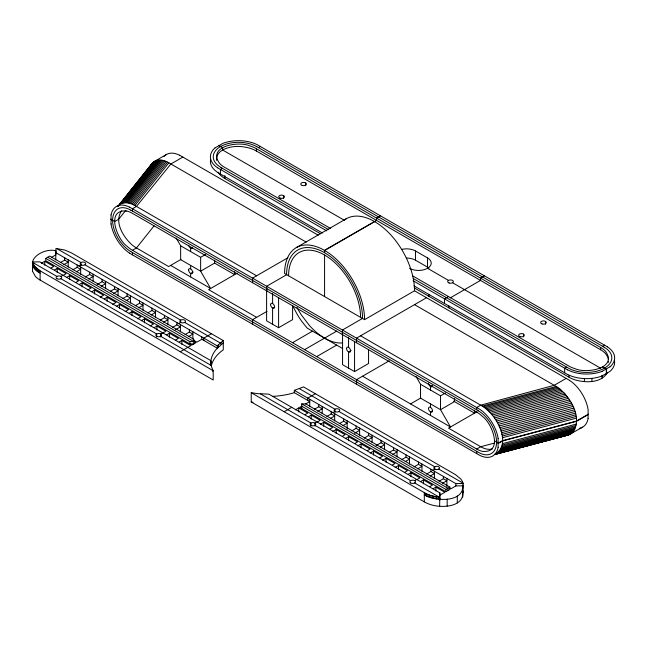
<?xml version="1.0" encoding="UTF-8"?>
<svg xmlns="http://www.w3.org/2000/svg" width="647" height="647" viewBox="0 0 647 647"><rect width="100%" height="100%" fill="white"/><g stroke="black" fill="none" stroke-linecap="round" stroke-linejoin="round"><path stroke-width="0.97" d="M439.637 506.261L439.871 492.86L268.877 394.144L257.878 393.667L251.222 392.721L251.222 401.949L424.303 501.878A27.174 15.69 0 0 0 430.716 504.628C441.383 508.283 464.206 507.305 462.856 491.849M424.303 501.878L424.303 492.65L251.222 392.721M462.856 484.918C464.222 502.654 436.167 501.328 425.475 495.594L425.475 493.289L424.303 492.65M426.705 496.184L426.713 493.879L425.475 493.289M427.99 496.742L427.999 494.437L426.713 493.879M429.333 497.244L429.341 494.939L427.999 494.437M430.716 497.705L430.724 495.4L429.341 494.939M432.147 498.109L432.147 495.804L430.724 495.4M433.603 498.465L433.603 496.16L432.147 495.804M435.083 498.764L435.091 496.459L433.603 496.16M436.588 499.015L436.596 496.71L435.091 496.459M438.108 499.209L438.116 496.896L436.596 496.71M447.158 506.075L447.174 499.136M457.283 502.913L457.3 495.982M462.524 483.277L462.524 481.74L460.963 479.168L455.488 474.639L303.508 386.898L294.32 390.359L294.32 392.672L309.751 401.585L305.586 403.987M462.751 497.074L462.767 490.135M463.082 492.731L463.09 483.495L462.524 481.74M439.628 499.338L439.871 492.86M55.731 259.868L55.957 248.44L64.878 250.082L71.291 252.831L223.28 340.581L223.28 349.809L221.015 351.523A57.106 32.973 0 0 0 211.553 364.706M111.066 223.975L111.066 214.958M582.51 427.198L568.527 434.962L494.559 454.582C513.176 443.923 495.942 413.926 482.282 406.09L360.557 335.809M496.556 453.749L570.517 434.129C585.284 420.485 570.015 395.091 556.25 386.469L414.533 304.648M569.53 380.396A28.5 16.458 60 0 1 588.107 409.575L588.058 418.577M126.747 211.035A27.716 16.005 60 0 1 132.465 213.356L476.71 412.107A27.716 16.005 60 0 1 482.427 416.385C492.254 423.3 503.722 453.49 482.427 451.355A27.716 16.005 60 0 1 476.71 449.034L132.465 250.284A27.716 16.005 60 0 1 126.747 246.006C116.913 239.091 105.445 208.9 126.747 211.035M210.833 365.426L210.898 360.63A57.106 32.973 0 0 1 216.033 349.574L223.28 342.886M210.679 361.196L210.728 360.565L39.742 261.849L32.512 261.978L32.52 271.214L35.35 276.366A27.174 15.69 0 0 0 40.114 280.07L213.195 379.999L213.195 370.763L211.553 366.922L210.679 361.196L210.687 363.509M342.328 334.523L342.481 329.994L362.466 318.445M498.101 447.433L498.101 438.415M32.585 267.721L32.52 271.214M608.326 362.425L608.503 361.536M607.509 372.437C601.346 383.202 586.036 382.927 575.474 379.999A27.174 15.69 0 0 1 569.061 377.241L414.226 287.858M150.201 166.279L151.374 164.249M118.021 206.158L152.077 163.368L154.593 161.321L166.586 154.398M118.021 206.336L152.846 162.583M119.363 205.026L153.687 161.904M119.703 204.606L154.593 161.321C159.13 158.839 164.653 160.367 168.859 162.818L306.225 242.124M120.609 204.031L121.579 203.554L155.563 160.852M121.579 203.554L122.598 203.19L156.582 160.488M122.598 203.19L123.674 202.932L157.658 160.23M123.674 202.932L124.798 202.786L158.782 160.084M124.798 202.786L125.971 202.746L159.955 160.044M125.971 202.746L127.176 202.818L161.16 160.116M127.176 202.818L128.413 203.004L162.397 160.302M128.413 203.004L129.683 203.295L163.667 160.593M125.599 210.542L118.676 219.244L114.673 221.549L110.677 219.09M129.683 203.295L130.969 203.7L164.953 160.998M130.969 203.7L132.271 204.209L166.255 161.507M132.271 204.209L133.589 204.824L167.573 162.114M133.589 204.824L134.875 205.52L168.859 162.818M154.083 225.835L136.46 247.979L132.465 250.284M193.582 340.282L196.842 342.166L201.84 339.279L217.279 348.191L217.279 345.886L223.28 340.581M121.668 210.712C114.058 221.428 122.647 235.775 130.743 243.701A27.716 16.005 60 0 0 136.46 247.979L168.649 266.564L180.925 259.471M118.094 206.07L118.862 205.293M215.111 147.856L222.916 143.351A28.5 16.458 0 0 1 257.441 144.815L607.476 346.849M609.959 366.8L602.147 371.313M412.697 275.897L568.664 365.935A27.716 16.005 0 0 0 575.232 368.75C586.133 373.804 618.014 368.636 605.519 351.264A27.716 16.005 0 0 0 600.642 347.471L256.406 148.721A27.716 16.005 0 0 0 249.839 145.915C238.929 140.86 207.048 146.02 219.551 163.4A27.716 16.005 0 0 0 224.42 167.185L330.698 228.553M602.147 375.931L609.959 371.418A28.5 16.458 0 0 0 614.375 360.161M211.432 333.739L203.837 338.122L203.837 340.435M284.17 411.743L291.757 407.351M182.891 157.059L170.897 163.99L136.46 206.433L132.465 208.738L132.465 211.043M45.735 258.388L49.73 256.075L193.849 339.279L193.849 343.897L189.846 343.897L189.846 341.592L45.735 258.388L45.735 260.692L191.844 345.053L195.847 342.74L47.732 257.231M41.408 263.192L44.74 261.275L53.717 266.459L51.048 267.995M51.566 257.328L55.731 254.926L55.982 250.745C42.128 247.243 20.866 262.658 40.114 273.147L40.114 280.07M222.422 168.341L220.417 169.498L220.417 174.116M258.404 147.573L260.401 146.416M60.381 262.609L64.708 260.11L68.194 262.124L63.867 264.623M54.534 270.009L57.203 268.473L66.18 273.657L63.519 275.193M60.907 276.406L62.929 275.234M78.918 266.006L80.948 264.833M72.844 269.807L77.179 267.308L80.665 269.322L76.33 271.821M67.005 277.207L69.666 275.662L78.651 280.847L75.982 282.391M85.315 277.005L89.642 274.506L93.128 276.52L88.801 279.019M79.468 284.405L82.137 282.86L91.114 288.044L87.782 289.969M97.115 284.583L102.113 281.704L105.598 283.709L101.264 286.217M91.939 291.603L94.599 290.058L103.585 295.242L100.253 297.167M110.411 291.304L114.576 288.902L118.061 290.907L113.735 293.414M104.402 298.801L107.07 297.256L116.048 302.44L112.715 304.365M122.881 298.502L127.047 296.091L130.532 298.105L126.197 300.612M170.646 265.407L210.631 288.489L200.635 271.182L200.635 257.328L205.633 254.449M116.872 305.999L119.533 304.454L128.518 309.638L125.186 311.563M193.21 272.007L190.639 273.487L190.639 276.948M135.344 305.699L139.509 303.289L142.995 305.303L138.668 307.81M234.618 271.635L234.618 274.643L214.626 263.103L200.635 271.182L180.642 259.641L180.642 245.787L176.146 237.999M129.335 313.188L132.004 311.652L140.981 316.836L137.649 318.761M147.807 312.897L151.972 310.487L155.466 312.501L151.131 315M141.806 320.386L144.467 318.85L153.444 324.034L150.112 325.959M237.223 273.139L208.633 289.646L256.608 317.345M160.278 320.095L164.443 317.685L167.929 319.699L163.602 322.198M154.269 327.584L156.938 326.048L165.915 331.232L162.583 333.156M296.302 247.599L346.274 218.751M287.947 257.7L252.605 278.105L252.605 282.723M162.664 332.817L160.658 333.973L160.658 336.941M178.653 323.581L180.659 322.424A2.831 1.634 0 0 0 185.39 321.696A2.831 1.634 0 0 0 181.92 319.699A2.831 1.634 0 0 0 180.659 322.424M172.741 327.293L176.906 324.883L180.4 326.897L175.402 329.784M166.732 334.782L169.401 333.245L178.378 338.43L175.717 339.966M380.549 215.783L376.546 218.088L376.546 220.401L324.487 250.357L321.09 248.569A56.548 32.649 60 0 0 284.591 273.487L364.56 319.658L414.533 290.802L569.538 380.339M414.533 290.802A56.548 32.649 60 0 0 378.034 223.733L374.637 221.606L324.665 250.454L324.576 252.71A53.717 31.016 60 0 1 362.555 318.502M286.678 274.692L266.685 286.233L266.839 290.94M185.042 334.58L189.377 332.081L192.863 334.095L188.528 336.594M179.203 341.98L181.864 340.443L190.849 345.627L180.246 351.742M267.017 311.336L252.605 319.65L252.605 324.268M274.312 307.123L272.597 308.109L272.597 324.268M266.604 289.864L266.604 320.807L278.598 327.73L292.59 319.65L292.59 305.74L297.596 315.016A42.217 24.376 60 0 0 303.079 323.047L307.188 328.086L341.956 348.159M292.517 342.7L312.509 331.151M304.583 349.663L336.634 331.159M316.65 356.626L336.642 345.086M426.527 297.725L356.562 338.122L356.562 342.74M351.135 350.488L348.563 351.968L348.563 368.127M448.517 296.569L444.513 298.882L444.513 303.5M484.498 275.8L480.503 278.105L480.503 280.41L450.199 297.911M342.562 333.723L342.562 364.665L354.564 371.588L368.555 363.509L368.555 349.534M295.428 409.85L298.76 407.925L307.737 413.109L305.069 414.654M389.292 360.775L356.562 379.668L356.562 384.286M314.402 409.268L318.728 406.769L322.214 408.775L317.887 411.282M308.554 416.668L311.223 415.123L320.2 420.307L317.54 421.852M316.949 421.893L314.943 423.049L314.943 426.017M332.938 412.665L334.944 411.5M326.864 416.466L331.199 413.959L334.685 415.972L330.52 418.383M320.354 424.246L323.686 422.321L332.671 427.505L330.002 429.05M339.335 423.664L343.662 421.157L347.148 423.17L342.983 425.58M332.825 431.444L336.157 429.519L345.134 434.703L342.473 436.248M351.798 430.862L356.133 428.354L359.619 430.368L354.621 433.255M432.236 385.604L430.522 386.591L430.522 390.06M345.288 438.642L348.62 436.717L357.605 441.901L354.936 443.438M410.53 403.906L420.817 397.97M364.269 438.059L368.596 435.552L372.082 437.566L367.084 440.453M362.555 376.206L450.514 426.988L440.518 409.68L440.518 395.827L445.516 392.939M357.759 445.84L361.091 443.915L370.068 449.099L367.399 450.636M432.236 410.999L430.522 411.985L430.522 415.447M376.069 445.637L381.067 442.75L384.553 444.764L380.387 447.166M370.221 453.037L373.554 451.113L382.539 456.297L379.87 457.833M389.195 452.447L393.53 449.948L397.015 451.962L392.85 454.364M382.692 460.235L386.024 458.311L395.002 463.495L392.333 465.031M477.114 411.638L448.517 428.144L480.705 446.729A27.716 16.005 60 0 0 486.423 449.05L489.601 449.39L492.432 448.913M401.666 459.645L405.993 457.146L409.486 459.16L405.321 461.562M566.667 367.092L564.661 368.248L564.661 372.866M602.648 346.315L604.646 345.166M395.155 467.433L398.487 465.508L407.464 470.692L404.804 472.229M566.214 378.374L554.22 385.297L480.705 405.176L476.71 407.489L476.71 409.794M414.129 466.843L418.463 464.344L421.949 466.358L417.614 468.857M408.289 474.243L410.958 472.706L419.935 477.89L417.266 479.427M414.654 480.64L416.676 479.476M432.673 470.24L434.695 469.075M426.599 474.041L430.926 471.542L434.412 473.555L430.085 476.055M476.71 449.034L480.705 446.729L494.332 443.114M420.752 481.441L423.421 479.904L432.398 485.088L429.737 486.625M439.062 481.239L443.397 478.74L446.883 480.753L442.548 483.252M433.223 488.639L435.884 487.102L444.869 492.286L439.871 495.173M445.864 489.399L449.867 487.094L449.867 489.399L445.864 491.704L299.755 407.351L301.753 406.195L445.864 489.399L445.864 491.704M463.098 485.792L455.86 485.937L450.862 488.825L449.228 487.878M588.447 414.137L576.453 421.06L502.484 440.68L498.489 442.993L494.494 440.842M588.447 414.444L576.453 421.367L502.484 440.987L498.489 443.3L496.492 441.99M315.356 393.732L307.754 398.115L307.754 400.428M294.32 392.672L291.926 393.392A57.106 32.973 0 0 1 272.767 396.352M482.282 406.09L556.25 386.469M483.576 406.882L557.536 387.262M484.894 407.788L558.854 388.168M486.196 408.791L560.165 389.171M487.482 409.875L561.45 390.254M488.752 411.047L562.712 391.427M489.989 412.293L563.958 392.672M491.194 413.611L565.163 393.991M492.359 414.994L566.327 395.374M493.483 416.442L567.451 396.821M494.559 417.938L568.527 398.317M495.586 419.491L569.554 399.87M496.556 421.076L570.517 401.455M497.462 422.701L571.422 403.081M498.303 424.359L572.263 404.739M499.072 426.025L573.04 406.405M499.775 427.716L573.735 408.095M500.398 429.414L574.366 409.794M500.948 431.104L574.908 411.484M501.417 432.786L575.377 413.166M501.797 434.461L575.765 414.84M502.104 436.102L576.065 416.482M502.323 437.76L576.291 418.14M502.323 443.721L576.291 424.1M502.104 445.12L576.065 425.5M501.797 446.422L575.765 426.802M501.417 447.643L575.377 428.023M500.948 448.792L574.908 429.171M500.398 449.851L574.366 430.231M499.775 450.822L573.735 431.201M499.072 451.703L573.04 432.083M498.303 452.488L572.263 432.867M497.462 453.167L571.422 433.547M497.033 453.474L499.953 452.706M504.822 451.412L527.2 445.476M529.149 444.958L536.937 442.896M538.886 442.378L546.666 440.308M548.616 439.798L556.404 437.728M558.345 437.21L564.184 435.666M494.308 454.477L568.527 434.962M494.462 454.582L569.554 434.598M565.163 435.407L566.327 435.366M342.562 342.942L339.78 343.007A50.887 29.382 60 0 1 309.371 325.449L301.445 315.049A50.887 29.382 60 0 1 297.013 307.365M294.32 390.359L455.86 483.632L463.09 483.495M189.846 341.592L193.849 341.592M301.753 408.508L301.753 403.89L305.756 403.89L449.867 487.094M438.116 496.896L439.645 497.033M251.222 401.949L253.009 402.272M110.677 219.398L112.675 220.401M218.5 145.462L222.625 147.686L222.625 149.999C218.937 151.972 215.677 156.024 216.656 160.432M602.446 366.97L606.571 369.202L606.571 373.82M179.567 155.191L318.219 235.193M129.594 207.129L479.581 409.195A28.5 16.458 60 0 1 498.15 438.431M567.581 369.882L413.069 280.725M567.581 374.5L413.943 285.845M424.303 494.955L425.475 495.594M256.851 146.675L604.193 347.213M343.969 220.053L222.625 149.999C230.906 145.559 240.983 145.648 249.839 148.22A27.716 16.005 0 0 1 256.398 151.034L600.651 349.776A27.716 16.005 0 0 1 605.519 353.569L607.832 357.039L608.544 359.748M374.637 221.606L371.063 219.713A56.548 32.649 60 0 0 343.921 220.36M401.666 249.394A12.722 7.343 0 0 1 415.528 250.979L427.521 257.91A12.722 7.343 0 0 1 427.521 268.295L448.517 280.41M406.534 258.064A12.722 7.343 0 0 1 415.528 260.215L427.521 267.138A12.722 7.343 0 0 1 428.953 268.125M452.512 282.723L600.699 368.272M220.87 167.452L328.741 229.725M413.32 278.558L568.212 367.989A25.645 14.808 0 0 0 604.524 368.175A25.645 14.808 0 0 0 604.12 347.253M326.743 230.882L217.594 167.816M322.416 233.001L217.594 172.434M218.217 172.28L220.061 174.795A27.174 15.69 0 0 0 224.824 178.499L320.588 233.793M134.875 205.52L256.608 275.8M130.912 210.154L478.254 410.691M453.644 401.1L474.502 413.142L474.502 410.125M180.642 245.787L200.635 257.328M416.029 376.497L420.526 384.286L440.518 395.827M130.912 251.699L478.254 452.237A25.645 14.808 60 0 0 496.581 442.047A25.645 14.808 60 0 0 478.254 410.78M56.669 248.505L80.948 262.528L80.948 265.496M84.943 264.833L180.659 320.119L180.659 322.093M184.654 322.424L220.247 342.983M299.343 388.645L334.944 409.195L334.944 412.163M338.939 411.5L434.695 466.762L434.695 469.73M438.69 469.075L462.977 483.091M55.731 252.613L217.279 345.886M301.753 403.89L447.87 488.242L447.87 490.555M32.617 262.391L56.904 276.406M60.907 278.711L156.655 333.973L156.655 336.941M160.658 336.278L211.221 365.466M260.393 393.861L310.948 423.049L310.948 426.017M314.943 425.362L410.659 480.64M414.654 482.953L438.933 496.969M32.512 261.978L34.639 266.305L40.106 270.834L213.195 370.763M129.594 253.195L479.581 455.262A28.5 16.458 60 0 0 498.15 447.473M604.444 368.127L606.304 369.356L606.304 373.974M218.759 145.308L220.627 146.529A25.645 14.808 0 0 1 256.778 146.715M221.007 342.287L221.015 344.592M218.33 344.714L218.338 347.018M212.628 369.728L212.628 371.273M210.898 364.067L210.906 365.612M40.106 270.834L40.114 273.147M39.006 270.155L39.006 272.468M37.971 269.443L37.979 271.756M37.016 268.699L37.025 271.012M36.143 267.931L36.143 270.236M35.35 267.13L35.35 269.443M34.639 266.305L34.647 268.618M34.024 265.464L34.032 267.777M33.507 264.607L33.507 266.92M33.078 263.741L33.078 266.046M32.746 262.86L32.746 265.173M602.042 375.317L602.042 378.285M600.651 347.471L600.651 349.776M591.916 378.471L591.916 381.439M584.395 378.665L584.395 381.633M569.061 375.268L569.061 377.25M545.47 321.389L545.47 324.155M523.48 334.078L523.48 336.852M476.71 451.347L476.71 453.652M455.86 483.632L455.86 485.937M454.509 398.633L454.509 401.601L440.518 409.68L420.526 398.14L420.526 384.286M448.913 305.902L448.913 307.883M446.883 478.44L446.883 486.69M443.397 476.435L443.397 478.74M439.871 498.141L439.871 500.115M435.884 487.102L435.884 491.057M434.412 471.251L434.412 478.505M430.926 469.237L430.926 471.542M430.522 403.906L430.522 407.367M428.921 294.361L428.921 296.334M427.521 257.91L427.521 267.138M423.421 479.904L423.421 483.859M421.949 464.053L421.949 471.307M418.463 462.039L418.463 464.344M415.528 250.979L415.528 260.215M410.958 472.706L410.958 476.661M409.486 456.855L409.486 464.109M405.993 454.841L405.993 457.146M398.487 465.508L398.487 469.463M397.015 449.657L397.015 456.911M393.53 447.643L393.53 449.948M386.024 458.311L386.024 462.265M384.553 442.459L384.553 449.714M381.067 440.445L381.067 442.75M373.554 451.113L373.554 455.067M372.082 435.261L372.082 442.516M368.596 433.247L368.596 435.552M361.091 443.915L361.091 447.87M359.619 428.063L359.619 435.318M356.133 426.049L356.133 428.354M354.564 341.648L354.564 371.588M348.563 337.257L348.563 347.35M348.62 436.717L348.62 440.672M347.148 420.865L347.148 429.107M343.662 418.852L343.662 421.157M336.157 429.519L336.157 433.482M334.685 413.668L334.685 420.922M331.199 411.654L331.199 413.959M288.594 275.8A50.887 29.382 60 0 1 324.576 255.023L324.576 296.569M323.686 422.321L323.686 426.284M322.214 406.47L322.214 413.724M318.728 404.456L318.728 406.769M311.223 415.123L311.223 419.086M309.751 399.272L309.751 406.526M305.586 182.891L305.586 185.657M298.76 407.925L298.76 411.888M283.596 195.588L283.596 198.354M278.598 297.79L278.598 327.73M272.597 293.398L272.597 303.5M256.406 148.721L256.406 151.034M224.824 175.531L224.824 178.499M214.626 260.134L214.626 263.103M210.728 360.565L210.728 362.878M201.84 336.974L201.84 339.279M192.863 331.79L192.863 339.044M188.706 245.27A2.831 1.634 60 0 0 190.639 248.1L190.639 251.562M190.639 265.407L190.639 268.869M189.377 329.776L189.377 332.081M181.864 340.443L181.864 344.398M180.4 324.592L180.4 331.846M176.906 322.578L176.906 324.883M169.401 333.245L169.401 337.2M167.929 317.394L167.929 324.648M164.443 315.38L164.443 317.685M156.938 326.048L156.938 330.002M155.466 310.196L155.466 317.451M151.972 308.182L151.972 310.487M144.467 318.85L144.467 322.804M142.995 302.998L142.995 310.253M139.509 300.984L139.509 303.289M132.465 252.597L132.465 254.902M132.004 311.652L132.004 315.615M130.532 295.8L130.532 303.055M127.047 293.787L127.047 296.091M119.533 304.454L119.533 308.417M118.061 288.602L118.061 295.857M114.576 286.589L114.576 288.902M107.07 297.256L107.07 301.219M105.598 281.405L105.598 288.659M102.113 279.391L102.113 281.704M94.599 290.058L94.599 294.021M93.128 274.207L93.128 281.461M89.642 272.193L89.642 274.506M82.137 282.86L82.137 286.823M80.665 267.009L80.665 274.263M77.179 264.995L77.179 267.308M69.666 275.662L69.666 279.625M68.194 259.811L68.194 267.065M64.708 257.797L64.708 260.11M57.203 268.473L57.203 272.427M44.74 261.275L44.74 265.23M220.942 167.403A25.645 14.808 0 0 1 220.538 146.481M217.651 167.791A28.5 16.458 0 0 1 215.047 147.831M217.651 172.401A28.5 16.458 0 0 1 210.623 159.445M602.187 375.964A28.5 16.458 0 0 1 567.629 374.459M602.187 371.346A28.5 16.458 0 0 1 567.629 369.849M607.42 346.873A28.5 16.458 0 0 1 610.016 366.825M427.521 268.295A12.722 7.343 0 0 1 409.535 268.295M130.912 210.243A25.645 14.808 60 0 0 112.586 220.344A25.645 14.808 60 0 0 130.912 251.61M286.589 274.643A53.717 31.016 60 0 1 324.576 252.71L324.487 250.357L328.061 252.589A56.548 32.649 60 0 1 364.56 319.658M324.576 255.023A50.887 29.382 60 0 1 360.557 317.345M432.455 386A2.831 1.634 60 0 1 430.263 386.421A2.831 1.634 60 0 1 428.524 383.129M192.571 247.502A2.831 1.634 60 0 1 190.639 248.1M588.107 418.617A28.5 16.458 60 0 1 579.445 428.29M164.063 156.428A28.5 16.458 60 0 1 179.567 155.256M129.594 253.139A28.5 16.458 60 0 1 111.017 223.959M111.017 214.917A28.5 16.458 60 0 1 129.594 207.194M280.183 198.152A2.831 1.634 0 0 0 284.421 196.737A2.831 1.634 0 0 0 280.183 195.321A2.831 1.634 0 0 0 280.183 198.152M302.173 185.454A2.831 1.634 0 0 0 306.411 184.039A2.831 1.634 0 0 0 302.173 182.632A2.831 1.634 0 0 0 302.173 185.454M542.057 323.953A2.831 1.634 0 0 0 546.294 322.538A2.831 1.634 0 0 0 542.057 321.122A2.831 1.634 0 0 0 542.057 323.953M520.067 336.65A2.831 1.634 0 0 0 524.305 335.235A2.831 1.634 0 0 0 520.067 333.82A2.831 1.634 0 0 0 520.067 336.65M449.099 282.982A2.831 1.634 0 0 0 453.345 281.566A2.831 1.634 0 0 0 449.099 280.151A2.831 1.634 0 0 0 449.099 282.982M428.524 408.524A2.831 1.634 60 0 0 431.525 412.252A2.831 1.634 60 0 0 431.525 408.257A2.831 1.634 60 0 0 428.524 408.524M188.641 270.025A2.831 1.634 60 0 0 191.641 273.754A2.831 1.634 60 0 0 191.641 269.759A2.831 1.634 60 0 0 188.641 270.025M346.566 348.507A2.831 1.634 60 0 0 349.566 352.235A2.831 1.634 60 0 0 349.566 348.24A2.831 1.634 60 0 0 346.566 348.507M270.6 304.648A2.831 1.634 60 0 0 273.6 308.384A2.831 1.634 60 0 0 273.6 304.381A2.831 1.634 60 0 0 270.6 304.648M435.277 469.334A2.831 1.634 0 0 0 439.523 467.918A2.831 1.634 0 0 0 435.277 466.503A2.831 1.634 0 0 0 435.277 469.334M410.659 482.953A2.831 1.634 0 0 0 415.39 482.217A2.831 1.634 0 0 0 411.929 480.22A2.831 1.634 0 0 0 410.659 482.953M311.53 425.621A2.831 1.634 0 0 0 315.776 424.206A2.831 1.634 0 0 0 311.53 422.79A2.831 1.634 0 0 0 311.53 425.621M335.526 411.767A2.831 1.634 0 0 0 339.772 410.352A2.831 1.634 0 0 0 335.526 408.936A2.831 1.634 0 0 0 335.526 411.767M81.53 265.092A2.831 1.634 0 0 0 85.768 263.685A2.831 1.634 0 0 0 81.53 262.27A2.831 1.634 0 0 0 81.53 265.092M56.904 278.711A2.831 1.634 0 0 0 61.635 277.984A2.831 1.634 0 0 0 58.173 275.986A2.831 1.634 0 0 0 56.904 278.711M156.655 336.278A2.831 1.634 0 0 0 161.386 335.55A2.831 1.634 0 0 0 157.925 333.553A2.831 1.634 0 0 0 156.655 336.278"/></g></svg>
